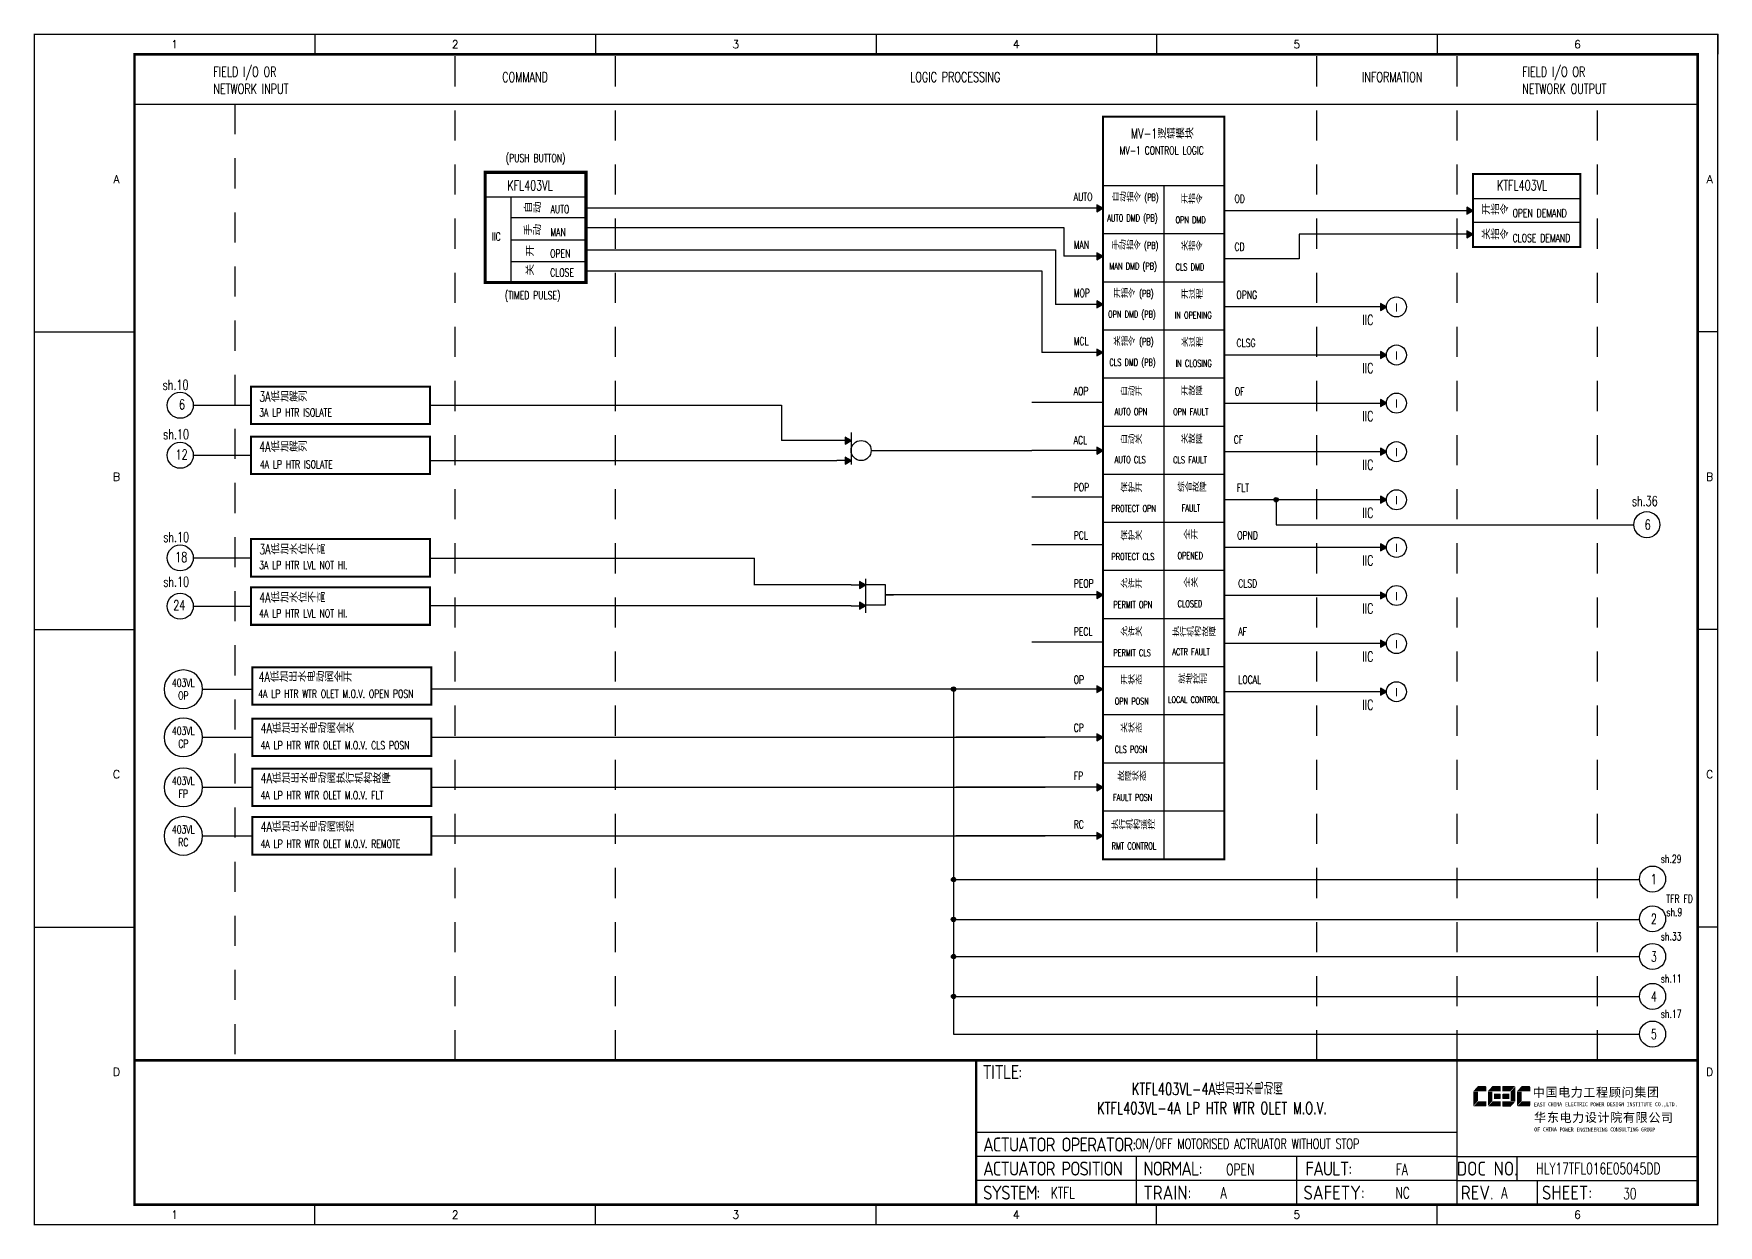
# Model space of a CAD drawing. Header units: millimetres. Extents: x 6586 to 9951, y 1074 to 5865.
# Drawn here: x 7233.6 to 7653.9, y 3551.9 to 3849.2 of the extents above; entities that cross this region are included whole.
import ezdxf
from ezdxf.enums import TextEntityAlignment as Align

# ---------------------------------------------------------------- set-up
doc = ezdxf.new("R2010")
doc.units = ezdxf.units.MM
doc.linetypes.add('DASHED', pattern=[0.75, 0.5, -0.25])
doc.linetypes.add('JIS_02_0.7', pattern=[1.35, 0.75, -0.6])
for name, color, linetype in [('BORDER', 1, 'Continuous'), ('INSTRUMENT', 4, 'Continuous'), ('MLINE', 6, 'Continuous'), ('TITLE', 1, 'Continuous'), ('TK', 7, 'Continuous'), ('图框_外框线', 7, 'Continuous'), ('图框_标题栏文字', 6, 'Continuous')]:
    doc.layers.add(name, color=color, linetype=linetype)
doc.styles.add('ecepdi', font='simhei.ttf', dxfattribs={"width": 0.9})
doc.styles.get("Standard").update_dxf_attribs({"font": 'romans.shx', "width": 0.7, "bigfont": '@0hztxta.shx'})
doc.styles.add('工程字', font='gbenor.shx', dxfattribs={"bigfont": 'gbcbig.shx'})

# ---------------------------------------------------------------- blocks, each defined once
blk = doc.blocks.new('INS00')
at = {"layer": 'INSTRUMENT', "color": 0}
blk.add_lwpolyline([(6, 0, 1), (-6, 0, 1)], format="xyb", close=True, dxfattribs=at)
at = {"layer": 'INSTRUMENT', "flags": 1}
for tag, p in [('INSNAM', (0, 9)), ('INSDGN', (0, -9)), ('INSSUP', (0, -15)), ('INSTYP', (0, -12)), ('INSMAN', (0, -18)), ('INSREM', (0, -21))]:
    blk.add_attdef(tag, text='', height=3, dxfattribs=at).set_placement(p, align=Align.TOP_CENTER)
at = {"layer": 'INSTRUMENT', "width": 0.7}
for tag, p in [('INSHH', (6, 3.5)), ('INSL', (6, -3)), ('INSLL', (6, -6))]:
    blk.add_attdef(tag, p, '', height=2.5, dxfattribs=at)
for tag, p in [('INSIDE', (0, 2)), ('INSSYS', (0, -2))]:
    blk.add_attdef(tag, text='', height=2.5, dxfattribs=at).set_placement(p, align=Align.MIDDLE)
at = {"layer": 'INSTRUMENT', "linetype": 'DASHED', "width": 0.7}
blk.add_attdef('INSH', (6, 0.5), '', height=2.5, dxfattribs=at)
blk = doc.blocks.new('huo')
at = {"layer": 'BORDER'}
for points in [[(-72.15, 909.27), (-73.65, 910.13), (-73.65, 908.4)], [(-72.15, 904.27), (-73.65, 905.13), (-73.65, 903.4)]]:
    blk.add_hatch(color=256, dxfattribs=at).paths.add_polyline_path(points)
for p, q in [((-72.15, 909.27), (-75.75, 909.27)), ((-72.15, 911.28), (-72.15, 903.28)), ((-72.15, 904.27), (-75.75, 904.27)), ((-67.15, 906.77), (-65.15, 906.77))]:
    blk.add_line(p, q, dxfattribs=at)
for points in [[(-72.15, 909.27), (-73.65, 910.13), (-73.65, 908.4)], [(-72.15, 904.27), (-73.65, 905.13), (-73.65, 903.4)]]:
    blk.add_lwpolyline(points, close=True, dxfattribs=at)
blk.add_circle((-69.65, 906.77), 2.5, dxfattribs=at)
blk = doc.blocks.new('A$C1E0003F3')
h = blk.add_hatch(color=152)
edge = h.paths.add_edge_path()
edge.add_ellipse((5.15, 4.41), major_axis=(0, 0.211), ratio=0.769231, start_angle=-90, end_angle=0)
edge.add_line((5.15, 4.62), (3.22, 4.62))
edge.add_line((3.22, 4.62), (2.09, 3.35))
edge.add_line((2.09, 3.35), (5.32, 3.35))
edge.add_line((5.32, 3.35), (5.32, 4.41))
h.paths.add_polyline_path([(3.22, 3.23), (2.09, 3.23), (2.09, -0.36), (3.22, 0.91)])
edge = h.paths.add_edge_path()
edge.add_line((5.32, 0.81), (3.27, 0.81))
edge.add_line((3.27, 0.81), (2.13, -0.46))
edge.add_line((2.13, -0.46), (5.15, -0.46))
edge.add_ellipse((5.15, -0.25), major_axis=(0, 0.211), ratio=0.769231, start_angle=180, end_angle=270)
edge.add_line((5.32, -0.25), (5.32, 0.81))
h = blk.add_hatch(color=152)
edge = h.paths.add_edge_path()
edge.add_ellipse((8.78, 4.41), major_axis=(0, 0.211), ratio=0.769231, start_angle=-90, end_angle=0)
edge.add_line((8.78, 4.62), (6.84, 4.62))
edge.add_line((6.84, 4.62), (5.71, 3.35))
edge.add_line((5.71, 3.35), (8.94, 3.35))
edge.add_line((8.94, 3.35), (8.94, 4.41))
h.paths.add_polyline_path([(6.84, 3.23), (5.71, 3.23), (5.71, -0.36), (6.84, 0.91)])
edge = h.paths.add_edge_path()
edge.add_ellipse((8.78, 2.49), major_axis=(0, 0.211), ratio=0.769231, start_angle=-90, end_angle=0)
edge.add_line((8.78, 2.7), (7.22, 2.7))
edge.add_line((7.22, 2.7), (7.22, 1.44))
edge.add_line((7.22, 1.44), (8.78, 1.44))
edge.add_ellipse((8.78, 1.65), major_axis=(0, 0.211), ratio=0.769231, start_angle=180, end_angle=270)
edge.add_line((8.94, 1.65), (8.94, 2.49))
edge = h.paths.add_edge_path()
edge.add_line((8.94, 0.81), (6.89, 0.81))
edge.add_line((6.89, 0.81), (5.75, -0.46))
edge.add_line((5.75, -0.46), (8.78, -0.46))
edge.add_ellipse((8.78, -0.25), major_axis=(0, 0.211), ratio=0.769231, start_angle=180, end_angle=270)
edge.add_line((8.94, -0.25), (8.94, 0.81))
h = blk.add_hatch(color=1)
edge = h.paths.add_edge_path()
edge.add_line((12.48, 4.62), (9.46, 4.62))
edge.add_ellipse((9.46, 4.41), major_axis=(0, 0.211), ratio=0.769231, start_angle=0, end_angle=90)
edge.add_line((9.3, 4.41), (9.3, 3.35))
edge.add_line((9.3, 3.35), (11.35, 3.35))
edge.add_line((11.35, 3.35), (12.48, 4.62))
h.paths.add_polyline_path([(12.57, 4.56), (11.38, 3.23), (11.38, 0.93), (12.57, 0.93)])
edge = h.paths.add_edge_path()
edge.add_line((11.03, 2.7), (9.46, 2.7))
edge.add_ellipse((9.46, 2.49), major_axis=(0, 0.211), ratio=0.769231, start_angle=0, end_angle=90)
edge.add_line((9.3, 2.49), (9.3, 1.65))
edge.add_ellipse((9.46, 1.65), major_axis=(0, 0.211), ratio=0.769231, start_angle=90, end_angle=180)
edge.add_line((9.46, 1.44), (11.03, 1.44))
edge.add_line((11.03, 1.44), (11.03, 2.7))
h = blk.add_hatch(color=152)
edge = h.paths.add_edge_path()
edge.add_ellipse((16.11, 4.41), major_axis=(0, 0.211), ratio=0.769231, start_angle=-90, end_angle=0)
edge.add_line((16.11, 4.62), (14.14, 4.62))
edge.add_line((14.14, 4.62), (13, 3.35))
edge.add_line((13, 3.35), (16.27, 3.35))
edge.add_line((16.27, 3.35), (16.27, 4.41))
h.paths.add_polyline_path([(14.14, 3.23), (13, 3.23), (13, -0.36), (14.14, 0.91)])
edge = h.paths.add_edge_path()
edge.add_line((16.27, 0.81), (14.18, 0.81))
edge.add_line((14.18, 0.81), (13.04, -0.46))
edge.add_line((13.04, -0.46), (16.03, -0.46))
edge.add_ellipse((16.03, -0.15), major_axis=(0, 0.316), ratio=0.769231, start_angle=180, end_angle=270)
edge.add_line((16.27, -0.15), (16.27, 0.81))
h = blk.add_hatch(color=1)
edge = h.paths.add_edge_path()
edge.add_line((12.58, 0.79), (9.3, 0.79))
edge.add_line((9.3, 0.79), (9.3, -0.27))
edge.add_ellipse((9.46, -0.27), major_axis=(0, 0.211), ratio=0.769231, start_angle=90, end_angle=180)
edge.add_line((9.46, -0.48), (11.43, -0.48))
edge.add_line((11.43, -0.48), (12.58, 0.79))
at = {"layer": 'TITLE', "color": 7, "style": 'ecepdi'}
for s, p in [('中', (16.92, 1.94)), ('国', (20.09, 2)), ('电', (23.25, 1.99)), ('力', (26.39, 1.96)), ('程', (32.71, 1.98)), ('顾', (35.9, 1.98)), ('问', (39.09, 1.94)), ('集', (42.26, 1.98)), ('团', (45.42, 2.01)), ('工', (29.53, 1.95)), ('华', (17.24, -4.31)), ('东', (20.45, -4.29)), ('电', (23.62, -4.35)), ('力', (26.75, -4.32)), ('设', (29.92, -4.3)), ('计', (33.05, -4.31)), ('院', (36.26, -4.29)), ('有', (39.41, -4.29)), ('限', (42.57, -4.32)), ('公', (45.78, -4.38)), ('司', (48.91, -4.35))]:
    blk.add_text(s, height=2.2, dxfattribs=at).set_placement(p)
at = {"layer": 'TITLE', "color": 7, "style": 'ecepdi', "width": 0.975}
for s, p in [('E', (17.58, 0.02)), ('A', (18.29, 0.03)), ('S', (19, 0.03)), ('T', (19.7, 0.03)), ('C', (21.1, 0.09)), ('H', (21.77, 0.09)), ('I', (22.46, 0.09)), ('N', (23.17, 0.1)), ('A', (23.86, 0.1)), ('E', (25.35, 0.09)), ('L', (26.05, 0.11)), ('E', (26.76, 0.1)), ('C', (27.46, 0.12)), ('T', (28.18, 0.11)), ('R', (28.87, 0.1)), ('I', (29.57, 0.11)), ('C', (30.28, 0.1)), ('P', (31.64, 0.09)), ('O', (32.32, 0.08)), ('W', (33.03, 0.08)), ('E', (33.72, 0.08)), ('R', (34.42, 0.09)), ('D', (35.81, 0.1)), ('E', (36.52, 0.1)), ('S', (37.2, 0.1)), ('I', (37.91, 0.09)), ('G', (38.68, 0.11)), ('N', (39.38, 0.09)), ('I', (40.72, 0.07)), ('N', (41.43, 0.08)), ('S', (42.14, 0.08)), ('T', (42.83, 0.08)), ('I', (43.52, 0.09)), ('T', (44.22, 0.07)), ('U', (44.93, 0.07)), ('T', (45.63, 0.08)), ('E', (46.34, 0.09)), ('C', (47.76, 0.11)), ('O', (48.48, 0.1)), ('L', (50.56, 0.1)), ('T', (51.27, 0.1)), ('D', (51.96, 0.1)), ('.', (49.23, 0.1)), (',', (49.87, 0.1)), ('.', (52.72, 0.11)), ('O', (17.67, -6.18)), ('OF', (18.01, -6.2)), ('F', (18.37, -6.2)), ('C', (19.8, -6.19)), ('H', (20.47, -6.19)), ('I', (21.15, -6.19)), ('N', (21.87, -6.18)), ('A', (22.56, -6.18)), ('P', (23.98, -6.2)), ('O', (24.66, -6.21)), ('W', (25.36, -6.21)), ('E', (26.06, -6.21)), ('R', (26.75, -6.2)), ('E', (28.19, -6.24)), ('N', (28.91, -6.27)), ('G', (29.62, -6.26)), ('I', (30.32, -6.27)), ('N', (31.02, -6.27)), ('E', (31.7, -6.28)), ('E', (32.41, -6.27)), ('R', (33.1, -6.24)), ('I', (33.81, -6.24)), ('N', (34.51, -6.26)), ('G', (35.2, -6.24)), ('C', (36.61, -6.19)), ('O', (37.3, -6.21)), ('N', (38, -6.2)), ('S', (38.71, -6.21)), ('U', (39.41, -6.18)), ('L', (40.11, -6.18)), ('T', (40.81, -6.19)), ('I', (41.51, -6.21)), ('N', (42.2, -6.21)), ('G', (42.91, -6.17)), ('G', (44.29, -6.2)), ('R', (45, -6.21)), ('O', (45.69, -6.22)), ('U', (46.39, -6.2)), ('P', (47.1, -6.23))]:
    blk.add_text(s, height=1, dxfattribs=at).set_placement(p, align=Align.MIDDLE_CENTER)
blk = doc.blocks.new('A$C57484896')
for p, q in [((70, 297), (70, 292)), ((140, 297), (140, 292)), ((210, 297), (210, 292)), ((280, 297), (280, 292)), ((350, 297), (350, 292)), ((420, 297), (420, 292)), ((0, 222.75), (25, 222.75)), ((420, 222.75), (415, 222.75)), ((0, 148.5), (25, 148.5)), ((420, 148.5), (415, 148.5)), ((0, 74.25), (25, 74.25)), ((420, 74.25), (415, 74.25)), ((70, 0), (70, 5)), ((140, 0), (140, 5)), ((210, 0), (210, 5)), ((280, 0), (280, 5)), ((350, 0), (350, 5))]:
    blk.add_line(p, q)
at = {"layer": 'MLINE', "linetype": 'JIS_02_0.7', "ltscale": 10}
for p, q in [((105, 41), (105, 292)), ((145, 41), (145, 292)), ((320, 41), (320, 292)), ((355, 41), (355, 292)), ((50, 279.56), (50, 41)), ((390, 41), (390, 279.56))]:
    blk.add_line(p, q, dxfattribs=at)
at = {"layer": 'MLINE'}
blk.add_line((25, 279.56), (415, 279.56), dxfattribs=at)
at = {"layer": '图框_外框线'}
for p, q in [((355, 5), (355, 41)), ((355, 23), (235, 23)), ((355, 17), (235, 17)), ((275, 11), (275, 17)), ((315, 11), (315, 17)), ((355, 17), (415, 17)), ((370, 11), (370, 17)), ((355, 11), (235, 11)), ((355, 11), (235, 11)), ((275, 5), (275, 11)), ((315, 5), (315, 11)), ((355, 11), (415, 11)), ((375, 5), (375, 11))]:
    blk.add_line(p, q, dxfattribs=at)
for points, const_width in [([(0, 0), (420, 0), (420, 297), (0, 297)], 0.3), ([(25, 5), (415, 5), (415, 292), (25, 292)], 0.6)]:
    blk.add_lwpolyline(points, close=True, dxfattribs=dict(at, const_width=const_width))
at = {"layer": '图框_外框线', "const_width": 0.6}
blk.add_lwpolyline([(235, 41), (25, 41)], dxfattribs=at)
at = {"layer": '图框_外框线'}
blk.add_lwpolyline([(415, 41, 0.6, 0.6, 0), (235, 41, 0.6, 0.6, 0), (235, 5, 0, 0, 0)], format="xyseb", dxfattribs=at)
blk.add_blockref('A$C1E0003F3', (356.94, 29.95))
at = {"layer": 'MLINE', "char_height": 2.5, "width": 31.8959, "attachment_point": 1}
for s, insert in [('FIELD I/O OR', (44.67, 288.89)), ('COMMAND', (116.74, 287.58)), ('LOGIC PROCESSING', (218.52, 287.58)), ('INFORMATION', (331.25, 287.58)), ('FIELD I/O OR', (371.22, 288.89)), ('NETWORK INPUT', (44.67, 284.64)), ('NETWORK OUTPUT', (371.22, 284.64))]:
    blk.add_mtext(s, dxfattribs=dict(at, insert=insert))
at = {"layer": 'TK', "color": 3}
for s, p in [('1', (35, 294.5)), ('2', (105, 294.5)), ('3', (175, 294.5)), ('4', (245, 294.5)), ('5', (315, 294.5)), ('6', (385, 294.5)), ('1', (35, 2.5)), ('2', (105, 2.5)), ('3', (175, 2.5)), ('4', (245, 2.5)), ('5', (315, 2.5)), ('6', (385, 2.5))]:
    blk.add_text(s, height=2, dxfattribs=at).set_placement(p, align=Align.MIDDLE)
for s, p in [('A', (20.5, 259.88)), ('A', (418, 259.88)), ('B', (20.5, 185.62)), ('B', (418, 185.62)), ('C', (20.5, 111.38)), ('C', (418, 111.38)), ('D', (20.5, 37.12)), ('D', (418, 37.12))]:
    blk.add_text(s, height=2, dxfattribs=at).set_placement(p, align=Align.CENTER)
at = {"layer": '图框_标题栏文字', "char_height": 3.5, "style": '工程字'}
for s, insert, width, attachment_point in [('{\\T0.9; TITLE:}', (234.86, 38.09), 14.2249, 4), ('{\\T0.9; ACTUATOR OPERATOR:}', (235, 20), 40, 4), ('{\\T0.9; ACTUATOR POSITION}', (235, 14), 45, 4), ('{\\T0.9; NORMAL:}', (275, 14), 18.2557, 4), ('{\\T0.9; FAULT:}', (315.44, 14), 15, 4), ('DOC NO.', (362.5, 14), 15, 5), ('{\\T0.9; SYSTEM:}', (235, 8), 17.9526, 4), ('{\\T0.9; }TRAIN: ', (275, 8), 17.6638, 4), ('SAFETY:', (324.3, 8), 22.3993, 5), ('REV.', (360, 8), 10, 5), ('SHEET:', (382.42, 8), 20, 5)]:
    blk.add_mtext(s, dxfattribs=dict(at, insert=insert, width=width, attachment_point=attachment_point))

msp = doc.modelspace()

# ---------------------------------------------------------------- hatches: boundary and pattern name
for points in [[(7500.34, 3805.7), (7498.84, 3806.57), (7498.84, 3804.84)], [(7592.63, 3805.08), (7591.13, 3805.94), (7591.13, 3804.21)], [(7592.63, 3799.21), (7591.13, 3800.07), (7591.13, 3798.34)], [(7500.34, 3793.7), (7498.84, 3794.57), (7498.84, 3792.84)], [(7500.34, 3781.7), (7498.84, 3782.57), (7498.84, 3780.84)], [(7571.05, 3781.08), (7569.55, 3781.94), (7569.55, 3780.21)], [(7500.34, 3769.7), (7498.84, 3770.57), (7498.84, 3768.84)], [(7571.05, 3769.08), (7569.55, 3769.94), (7569.55, 3768.21)], [(7571.05, 3757.08), (7569.55, 3757.94), (7569.55, 3756.21)], [(7500.34, 3745.23), (7498.84, 3746.1), (7498.84, 3744.37)], [(7571.05, 3744.96), (7569.55, 3745.83), (7569.55, 3744.09)], [(7571.05, 3732.96), (7569.55, 3733.83), (7569.55, 3732.09)], [(7571.05, 3721.08), (7569.55, 3721.94), (7569.55, 3720.21)], [(7500.34, 3709.23), (7498.84, 3710.1), (7498.84, 3708.37)], [(7571.05, 3709.08), (7569.55, 3709.94), (7569.55, 3708.21)], [(7571.05, 3697.08), (7569.55, 3697.94), (7569.55, 3696.21)], [(7500.34, 3685.7), (7498.84, 3686.57), (7498.84, 3684.84)], [(7571.05, 3685.08), (7569.55, 3685.94), (7569.55, 3684.21)], [(7500.34, 3673.7), (7498.84, 3674.57), (7498.84, 3672.84)], [(7500.34, 3661.23), (7498.84, 3662.1), (7498.84, 3660.37)], [(7500.34, 3649.11), (7498.84, 3649.98), (7498.84, 3648.25)]]:
    msp.add_hatch(color=256).paths.add_polyline_path(points)
h = msp.add_hatch(color=256)
edge = h.paths.add_edge_path()
edge.add_arc((7543.54, 3732.97), 0.55, 0, 360)
h = msp.add_hatch(color=256)
edge = h.paths.add_edge_path()
edge.add_arc((7543.54, 3732.97), 0.393, 0, 360)
h = msp.add_hatch(color=256)
edge = h.paths.add_edge_path()
edge.add_arc((7543.54, 3732.97), 0.393, 0, 360)
h = msp.add_hatch(color=256)
edge = h.paths.add_edge_path()
edge.add_arc((7463.06, 3685.7), 0.55, 0, 360)
h = msp.add_hatch(color=256)
edge = h.paths.add_edge_path()
edge.add_arc((7463.06, 3685.7), 0.393, 0, 360)
h = msp.add_hatch(color=256)
edge = h.paths.add_edge_path()
edge.add_arc((7463.06, 3685.7), 0.393, 0, 360)
h = msp.add_hatch(color=256)
edge = h.paths.add_edge_path()
edge.add_arc((7463.06, 3638.19), 0.55, 0, 360)
h = msp.add_hatch(color=256)
edge = h.paths.add_edge_path()
edge.add_arc((7463.06, 3638.19), 0.393, 0, 360)
h = msp.add_hatch(color=256)
edge = h.paths.add_edge_path()
edge.add_arc((7463.06, 3638.19), 0.393, 0, 360)
h = msp.add_hatch(color=256)
edge = h.paths.add_edge_path()
edge.add_arc((7463.05, 3628.26), 0.55, 0, 360)
h = msp.add_hatch(color=256)
edge = h.paths.add_edge_path()
edge.add_arc((7463.05, 3628.26), 0.393, 0, 360)
h = msp.add_hatch(color=256)
edge = h.paths.add_edge_path()
edge.add_arc((7463.05, 3628.26), 0.393, 0, 360)
h = msp.add_hatch(color=256)
edge = h.paths.add_edge_path()
edge.add_arc((7463.07, 3618.99), 0.55, 0, 360)
h = msp.add_hatch(color=256)
edge = h.paths.add_edge_path()
edge.add_arc((7463.07, 3618.99), 0.393, 0, 360)
h = msp.add_hatch(color=256)
edge = h.paths.add_edge_path()
edge.add_arc((7463.07, 3618.99), 0.393, 0, 360)
h = msp.add_hatch(color=256)
edge = h.paths.add_edge_path()
edge.add_arc((7463.06, 3609.06), 0.55, 0, 360)
h = msp.add_hatch(color=256)
edge = h.paths.add_edge_path()
edge.add_arc((7463.06, 3609.06), 0.393, 0, 360)
h = msp.add_hatch(color=256)
edge = h.paths.add_edge_path()
edge.add_arc((7463.06, 3609.06), 0.393, 0, 360)
at = {"layer": 'BORDER'}
for points in [[(7441.11, 3711.71), (7439.61, 3712.57), (7439.61, 3710.84)], [(7441.11, 3706.52), (7439.61, 3707.39), (7439.61, 3705.66)]]:
    msp.add_hatch(color=256, dxfattribs=at).paths.add_polyline_path(points)

# ---------------------------------------------------------------- linework, layer by layer
for p, q in [((7500.34, 3811.36), (7500.34, 3828.54)), ((7500.34, 3828.54), (7530.62, 3828.54)), ((7530.62, 3811.36), (7530.62, 3828.54)), ((7346.2, 3814.66), (7371.37, 3814.66)), ((7371.37, 3814.66), (7371.37, 3787.16)), ((7346.2, 3808.54), (7371.37, 3808.54)), ((7352.62, 3808.54), (7352.59, 3787.16)), ((7500.34, 3811.36), (7530.62, 3811.36)), ((7515.48, 3811.36), (7515.48, 3643.24)), ((7592.63, 3808.12), (7619.42, 3808.12)), ((7592.63, 3808.12), (7619.42, 3808.12)), ((7500.34, 3805.7), (7371.37, 3805.7)), ((7500.34, 3805.7), (7483.89, 3805.7)), ((7592.63, 3805.08), (7530.62, 3805.08)), ((7352.59, 3803.39), (7371.34, 3803.39)), ((7371.37, 3800.91), (7490.55, 3800.91)), ((7490.55, 3800.91), (7490.55, 3793.7)), ((7592.63, 3802.19), (7619.42, 3802.19)), ((7352.59, 3797.81), (7371.34, 3797.81)), ((7371.37, 3795.32), (7488.49, 3795.32)), ((7488.49, 3795.32), (7488.49, 3781.7)), ((7500.34, 3799.36), (7530.62, 3799.36)), ((7592.63, 3799.21), (7549.28, 3799.21)), ((7549.28, 3799.21), (7549.28, 3793.08)), ((7592.63, 3795.99), (7619.42, 3795.99)), ((7592.63, 3795.99), (7619.42, 3795.99)), ((7352.59, 3792.44), (7371.34, 3792.44)), ((7500.34, 3793.7), (7490.55, 3793.7)), ((7549.28, 3793.08), (7530.62, 3793.08)), ((7371.37, 3787.16), (7346.2, 3787.16)), ((7352.59, 3787.16), (7371.37, 3787.16)), ((7371.37, 3790.08), (7485.06, 3790.08)), ((7485.06, 3790.08), (7485.06, 3769.7)), ((7500.34, 3787.36), (7530.62, 3787.36)), ((7500.34, 3781.7), (7488.49, 3781.7)), ((7545.23, 3781.08), (7530.62, 3781.08)), ((7569.55, 3781.08), (7530.62, 3781.08)), ((7500.34, 3775.36), (7530.62, 3775.36)), ((7500.34, 3769.7), (7485.06, 3769.7)), ((7545.23, 3769.08), (7530.62, 3769.08)), ((7569.55, 3769.08), (7530.62, 3769.08)), ((7500.34, 3763.36), (7530.62, 3763.36)), ((7273.38, 3756.55), (7287.75, 3756.55)), ((7332.43, 3756.55), (7420.17, 3756.55)), ((7420.17, 3756.55), (7420.17, 3747.73)), ((7500.34, 3757.23), (7482.56, 3757.23)), ((7569.55, 3756.96), (7530.62, 3756.96)), ((7332.43, 3751.88), (7287.75, 3751.88)), ((7500.34, 3751.36), (7530.62, 3751.36)), ((7433.91, 3747.73), (7420.17, 3747.73)), ((7444.5, 3745.23), (7458.84, 3745.23)), ((7458.84, 3745.23), (7482.56, 3745.23)), ((7500.34, 3745.23), (7482.56, 3745.23)), ((7569.55, 3744.96), (7530.62, 3744.96)), ((7273.38, 3744.07), (7287.75, 3744.07)), ((7332.43, 3742.73), (7433.91, 3742.73)), ((7332.43, 3739.4), (7287.75, 3739.4)), ((7500.34, 3739.36), (7530.62, 3739.36)), ((7500.34, 3733.61), (7482.56, 3733.61)), ((7545.23, 3732.96), (7530.62, 3732.96)), ((7569.55, 3732.96), (7530.62, 3732.96)), ((7543.54, 3732.97), (7543.54, 3726.75)), ((7500.34, 3727.36), (7530.62, 3727.36)), ((7543.54, 3726.75), (7632.78, 3726.75)), ((7500.34, 3721.73), (7482.56, 3721.73)), ((7545.23, 3721.08), (7530.62, 3721.08)), ((7569.55, 3721.08), (7530.62, 3721.08)), ((7273.38, 3718.47), (7287.75, 3718.47)), ((7332.43, 3718.39), (7413.37, 3718.39)), ((7413.37, 3711.66), (7413.37, 3718.39)), ((7437.51, 3711.71), (7413.37, 3711.71)), ((7500.34, 3715.36), (7530.62, 3715.36)), ((7482.56, 3709.23), (7446.11, 3709.23)), ((7500.34, 3709.23), (7482.56, 3709.23)), ((7545.23, 3709.08), (7530.62, 3709.08)), ((7569.55, 3709.08), (7530.62, 3709.08)), ((7273.38, 3706.43), (7287.75, 3706.43)), ((7437.51, 3706.52), (7332.43, 3706.52)), ((7500.34, 3703.36), (7530.62, 3703.36)), ((7332.43, 3701.76), (7287.75, 3701.76)), ((7500.34, 3697.41), (7482.56, 3697.41)), ((7545.23, 3697.08), (7530.62, 3697.08)), ((7569.55, 3697.08), (7530.62, 3697.08)), ((7500.34, 3691.36), (7530.62, 3691.36)), ((7275.7, 3685.7), (7288.1, 3685.7)), ((7500.34, 3685.7), (7332.78, 3685.7)), ((7463.06, 3685.7), (7463.06, 3599.66)), ((7545.23, 3685.08), (7530.62, 3685.08)), ((7569.55, 3685.08), (7530.62, 3685.08)), ((7332.78, 3681.81), (7288.1, 3681.81)), ((7500.34, 3679.36), (7530.62, 3679.36)), ((7275.7, 3673.7), (7288.1, 3673.7)), ((7332.78, 3673.7), (7485.92, 3673.7)), ((7500.34, 3673.7), (7463.61, 3673.7)), ((7332.78, 3669.03), (7288.1, 3669.03)), ((7500.34, 3667.36), (7530.62, 3667.36)), ((7275.7, 3661.23), (7288.1, 3661.23)), ((7332.78, 3661.23), (7485.92, 3661.23)), ((7500.34, 3661.23), (7463.61, 3661.23)), ((7332.78, 3656.56), (7288.1, 3656.56)), ((7500.34, 3655.36), (7530.62, 3655.36)), ((7275.7, 3649.11), (7288.1, 3649.11)), ((7332.78, 3649.11), (7485.92, 3649.11)), ((7500.34, 3649.11), (7463.61, 3649.11)), ((7332.78, 3644.44), (7288.1, 3644.44)), ((7463.06, 3638.19), (7634.21, 3638.19)), ((7463.05, 3628.26), (7634.21, 3628.26)), ((7463.06, 3618.99), (7634.21, 3618.99)), ((7463.06, 3609.06), (7634.21, 3609.06)), ((7463.06, 3599.66), (7634.21, 3599.66))]:
    msp.add_line(p, q)
for points, const_width in [([(7500.34, 3828.54), (7530.62, 3828.54), (7530.62, 3643.24), (7500.34, 3643.24), (7500.34, 3828.54)], 0.5), ([(7500.34, 3828.54), (7530.62, 3828.54), (7530.62, 3643.24), (7500.34, 3643.24), (7500.34, 3828.54)], 0.2), ([(7346.2, 3814.66), (7371.37, 3814.66), (7371.37, 3787.16), (7346.2, 3787.16), (7346.2, 3814.66)], 0.8), ([(7592.63, 3814.25), (7619.42, 3814.25), (7619.42, 3795.99), (7592.63, 3795.99), (7592.63, 3814.25)], 0.5), ([(7287.75, 3761.22), (7332.43, 3761.22), (7332.43, 3751.88), (7287.75, 3751.88), (7287.75, 3761.22)], 0.5), ([(7287.75, 3748.74), (7332.43, 3748.74), (7332.43, 3739.4), (7287.75, 3739.4), (7287.75, 3748.74)], 0.5), ([(7287.75, 3723.14), (7332.43, 3723.14), (7332.43, 3713.8), (7287.75, 3713.8), (7287.75, 3723.14)], 0.5), ([(7287.75, 3711.1), (7332.43, 3711.1), (7332.43, 3701.76), (7287.75, 3701.76), (7287.75, 3711.1)], 0.5), ([(7288.1, 3691.15), (7332.78, 3691.15), (7332.78, 3681.81), (7288.1, 3681.81), (7288.1, 3691.15)], 0.5), ([(7288.1, 3678.37), (7332.78, 3678.37), (7332.78, 3669.03), (7288.1, 3669.03), (7288.1, 3678.37)], 0.5), ([(7288.1, 3665.9), (7332.78, 3665.9), (7332.78, 3656.56), (7288.1, 3656.56), (7288.1, 3665.9)], 0.5), ([(7288.1, 3653.78), (7332.78, 3653.78), (7332.78, 3644.44), (7288.1, 3644.44), (7288.1, 3653.78)], 0.5)]:
    msp.add_lwpolyline(points, dxfattribs=dict(const_width=const_width))
msp.add_lwpolyline([(7592.63, 3795.99), (7592.63, 3814.25), (7619.42, 3814.25), (7619.42, 3795.99)])
msp.add_lwpolyline([(7592.63, 3795.99), (7592.63, 3814.25), (7619.42, 3814.25), (7619.42, 3795.99)])
for points in [[(7500.34, 3811.36), (7530.62, 3811.36), (7530.62, 3643.24), (7500.34, 3643.24)], [(7500.34, 3805.7), (7498.84, 3806.57), (7498.84, 3804.84)], [(7592.63, 3805.08), (7591.13, 3805.94), (7591.13, 3804.21)], [(7592.63, 3799.21), (7591.13, 3800.07), (7591.13, 3798.34)], [(7500.34, 3793.7), (7498.84, 3794.57), (7498.84, 3792.84)], [(7500.34, 3781.7), (7498.84, 3782.57), (7498.84, 3780.84)], [(7571.05, 3781.08), (7569.55, 3781.94), (7569.55, 3780.21)], [(7500.34, 3769.7), (7498.84, 3770.57), (7498.84, 3768.84)], [(7571.05, 3769.08), (7569.55, 3769.94), (7569.55, 3768.21)], [(7571.05, 3757.08), (7569.55, 3757.94), (7569.55, 3756.21)], [(7500.34, 3745.23), (7498.84, 3746.1), (7498.84, 3744.37)], [(7571.05, 3744.96), (7569.55, 3745.83), (7569.55, 3744.09)], [(7571.05, 3732.96), (7569.55, 3733.83), (7569.55, 3732.09)], [(7571.05, 3721.08), (7569.55, 3721.94), (7569.55, 3720.21)], [(7500.34, 3709.23), (7498.84, 3710.1), (7498.84, 3708.37)], [(7571.05, 3709.08), (7569.55, 3709.94), (7569.55, 3708.21)], [(7571.05, 3697.08), (7569.55, 3697.94), (7569.55, 3696.21)], [(7500.34, 3685.7), (7498.84, 3686.57), (7498.84, 3684.84)], [(7571.05, 3685.08), (7569.55, 3685.94), (7569.55, 3684.21)], [(7500.34, 3673.7), (7498.84, 3674.57), (7498.84, 3672.84)], [(7500.34, 3661.23), (7498.84, 3662.1), (7498.84, 3660.37)], [(7500.34, 3649.11), (7498.84, 3649.98), (7498.84, 3648.25)]]:
    msp.add_lwpolyline(points, close=True)
for centre, radius in [((7573.55, 3781.08), 2.5), ((7573.55, 3769.08), 2.5), ((7573.55, 3757.08), 2.5), ((7573.55, 3744.96), 2.5), ((7543.54, 3732.97), 0.55), ((7543.54, 3732.97), 0.393), ((7543.54, 3732.97), 0.393), ((7573.55, 3732.96), 2.5), ((7573.55, 3721.08), 2.5), ((7573.55, 3709.08), 2.5), ((7573.55, 3697.08), 2.5), ((7463.06, 3685.7), 0.55), ((7463.06, 3685.7), 0.393), ((7463.06, 3685.7), 0.393), ((7573.55, 3685.08), 2.5), ((7463.06, 3638.19), 0.55), ((7463.06, 3638.19), 0.393), ((7463.06, 3638.19), 0.393), ((7463.05, 3628.26), 0.55), ((7463.05, 3628.26), 0.393), ((7463.05, 3628.26), 0.393), ((7463.07, 3618.99), 0.55), ((7463.07, 3618.99), 0.393), ((7463.07, 3618.99), 0.393), ((7463.06, 3609.06), 0.55), ((7463.06, 3609.06), 0.393), ((7463.06, 3609.06), 0.393)]:
    msp.add_circle(centre, radius)
at = {"color": 1}
for centre in [(7270.13, 3756.54), (7270.13, 3744.06), (7636.03, 3726.75), (7270.13, 3718.46), (7270.13, 3706.42), (7637.47, 3638.34), (7637.47, 3628.41), (7637.47, 3619.02), (7637.47, 3609.06), (7637.47, 3599.66)]:
    msp.add_circle(centre, 3.25, dxfattribs=at)
at = {"layer": 'BORDER'}
for p, q in [((7437.51, 3711.71), (7441.11, 3711.71)), ((7441.11, 3713.21), (7441.11, 3704.73)), ((7446.11, 3709.23), (7448.11, 3709.23)), ((7437.51, 3706.52), (7441.11, 3706.52))]:
    msp.add_line(p, q, dxfattribs=at)
for points in [[(7441.11, 3711.71), (7439.61, 3712.57), (7439.61, 3710.84)], [(7446.11, 3711.73), (7441.11, 3711.73), (7441.11, 3706.73), (7446.11, 3706.73)], [(7441.11, 3706.52), (7439.61, 3707.39), (7439.61, 3705.66)]]:
    msp.add_lwpolyline(points, close=True, dxfattribs=at)

# ---------------------------------------------------------------- block references
for name, p in [('A$C57484896', (7233.71, 3552.1)), ('huo', (7509.65, 2838.47))]:
    msp.add_blockref(name, p)
at = {"layer": 'MLINE', "xscale": 0.7999999999992724, "yscale": 0.7999999999992724, "zscale": 0.7999999999992724}
for p, values in [((7270.9, 3685.7), {'INSIDE': '403VL', 'INSSYS': 'OP'}), ((7270.9, 3673.7), {'INSIDE': '403VL', 'INSSYS': 'CP'}), ((7270.9, 3661.23), {'INSIDE': '403VL', 'INSSYS': 'FP'}), ((7270.9, 3649.11), {'INSIDE': '403VL', 'INSSYS': 'RC'})]:
    msp.add_blockref('INS00', p, dxfattribs=at).add_auto_attribs(values)

# ---------------------------------------------------------------- texts
at = {"width": 0.7}
for p in [(7573.59, 3779.95), (7573.59, 3767.95), (7573.59, 3755.95), (7573.59, 3743.83), (7573.59, 3731.83), (7573.59, 3719.95), (7573.59, 3707.95), (7573.59, 3695.95), (7573.59, 3683.95)]:
    msp.add_text('I', height=2, dxfattribs=at).set_placement(p, align=Align.CENTER)
for s, p in [('KTFL403VL-4A低加出水电动阀', (7507.52, 3584.48)), ('KTFL403VL-4A LP HTR WTR OLET M.O.V.  ', (7498.86, 3579.7))]:
    msp.add_text(s, height=3, dxfattribs=at).set_placement(p)
at = {"attachment_point": 1}
for s, insert, char_height, width in [('MV-1逻辑模块', (7507.29, 3825.58), 2.5, 73.0067), ('MV-1 CONTROL LOGIC', (7504.5, 3821.12), 2, 48.5204), ('(PUSH BUTTON)', (7351.34, 3819.22), 2, 72.978), ('KFL403VL', (7351.72, 3812.63), 2.5, 73.0067), ('KTFL403VL', (7598.64, 3812.66), 2.5, 73.0067), ('AUTO', (7493.04, 3809.55), 2, 73.0067), ('AUTO', (7493.04, 3809.55), 2, 73.0067), ('自动指令', (7502.51, 3809.36), 2, 73.0067), ('(PB)', (7510.66, 3809.27), 1.7, 73.0067), ('开指令', (7519.74, 3808.89), 2, 73.0067), ('OD', (7533.15, 3809.08), 2, 73.0067), ('自动', (7355.73, 3807.07), 2.5, 73.0067), ('AUTO', (7362.5, 3806.45), 2, 73.0067), ('AUTO DMD (PB)', (7501.41, 3804.11), 1.7, 73.0067), ('开指令', (7594.71, 3806.62), 2.5, 73.0067), ('OPEN DEMAND', (7602.54, 3805.49), 2, 73.0067), ('IIC', (7347.85, 3799.62), 2, 73.0067), ('手动', (7355.7, 3801.45), 2.5, 73.0067), ('MAN', (7362.47, 3800.75), 2, 73.0067), ('OPN DMD', (7518.45, 3803.64), 1.7, 73.0067), ('关指令', (7594.71, 3800.4), 2.5, 73.0067), ('开', (7356.16, 3796.21), 2.5, 73.0067), ('OPEN', (7362.41, 3795.41), 2, 73.0067), ('MAN', (7493.04, 3797.55), 2, 73.0067), ('MAN', (7493.04, 3797.55), 2, 73.0067), ('手动指令', (7502.49, 3797.36), 2, 73.0067), ('(PB)', (7510.59, 3797.27), 1.7, 73.0067), ('关指令', (7519.74, 3797.13), 2, 73.0067), ('CD', (7533.15, 3797.08), 2, 73.0067), ('CLOSE DEMAND', (7602.54, 3799.27), 2, 73.0067), ('关', (7356.16, 3791.44), 2.5, 73.0067), ('MAN DMD (PB)', (7501.95, 3792.11), 1.7, 73.0067), ('CLS DMD', (7518.45, 3791.87), 1.7, 73.0067), ('CLOSE', (7362.41, 3790.65), 2, 73.0067), ('(TIMED PULSE)', (7351.1, 3785), 2, 73.0067), ('MOP', (7493.04, 3785.55), 2, 73.0067), ('MOP', (7493.04, 3785.55), 2, 73.0067), ('开指令', (7502.91, 3785.36), 2, 73.0067), ('(PB)', (7509.38, 3785.27), 1.7, 73.0067), ('开过程', (7519.82, 3785.13), 2, 73.0067), ('OPNG', (7533.63, 3785.08), 2, 73.0067), ('OPN DMD (PB)', (7501.62, 3780.11), 1.7, 73.0067), ('IN OPENING', (7518.22, 3779.87), 1.7, 73.0067), ('IIC', (7565.05, 3779.08), 2.5, 4.5039), ('MCL', (7493.04, 3773.55), 2, 73.0067), ('MCL', (7493.04, 3773.55), 2, 73.0067), ('关指令', (7502.91, 3773.36), 2, 73.0067), ('(PB)', (7509.38, 3773.27), 1.7, 73.0067), ('关过程', (7519.82, 3773.13), 2, 73.0067), ('CLSG', (7533.66, 3773.08), 2, 73.0067), ('CLS DMD (PB)', (7501.96, 3768.11), 1.7, 73.0067), ('IN CLOSING', (7518.44, 3767.87), 1.7, 73.0067), ('IIC', (7565.05, 3767.08), 2.5, 4.5039), (' \\Psh.10', (7265.74, 3767.06), 2.5, 73.0067), ('6', (7269.79, 3758), 2.5, 73.0067), ('3A低加解列', (7289.82, 3759.94), 2.5, 73.0067), ('AOP', (7493.04, 3761.08), 2, 73.0067), ('自动开', (7504.67, 3760.89), 2, 73.0067), ('开故障', (7519.74, 3761.01), 2, 73.0067), ('OF', (7533.22, 3760.96), 2, 73.0067), ('3A LP HTR ISOLATE', (7289.82, 3755.73), 2, 73.0067), ('AUTO OPN', (7503.27, 3755.8), 1.7, 73.0067), ('OPN FAULT', (7517.85, 3755.76), 1.7, 73.0067), ('IIC', (7565.05, 3755.08), 2.5, 4.5039), ('\\Psh.10', (7265.85, 3754.74), 2.5, 73.0067), ('自动关', (7504.67, 3748.89), 2, 73.0067), ('关故障', (7519.74, 3749.01), 2, 73.0067), ('12', (7268.98, 3745.52), 2.5, 73.0067), ('4A低加解列', (7289.82, 3747.46), 2.5, 73.0067), ('ACL', (7493.04, 3748.85), 2, 73.0067), ('CF', (7532.96, 3748.96), 2, 73.0067), ('4A LP HTR ISOLATE', (7290, 3742.8), 2, 73.0067), ('AUTO CLS', (7503.27, 3743.8), 1.7, 73.0067), ('CLS FAULT', (7517.85, 3743.76), 1.7, 73.0067), ('IIC', (7565.05, 3742.96), 2.5, 4.5039), ('POP', (7493.04, 3737.08), 2, 73.0067), ('保护开', (7504.67, 3736.89), 2, 73.0067), ('综合故障', (7518.89, 3737.01), 2, 73.0067), ('FLT', (7533.76, 3736.96), 2, 73.0067), ('sh.36', (7632.29, 3733.9), 2.5, 73.0067), ('PROTECT OPN', (7502.46, 3731.64), 1.7, 73.0067), ('FAULT', (7519.95, 3731.76), 1.7, 73.0067), ('IIC', (7565.05, 3730.96), 2.5, 4.5039), (' \\Psh.10', (7265.89, 3729.08), 2.5, 73.0067), ('PCL', (7493.04, 3725.08), 2, 73.0067), ('保护关', (7504.67, 3724.89), 2, 73.0067), ('全开', (7520.39, 3725.13), 2, 73.0067), ('OPND', (7533.84, 3725.08), 2, 73.0067), ('6', (7635.5, 3728.01), 2.5, 73.0067), ('18', (7268.86, 3719.92), 2.5, 73.0067), ('3A低加水位不高', (7289.82, 3721.87), 2.5, 73.0067), ('OPENED', (7518.96, 3719.87), 1.7, 73.0067), ('3A LP HTR LVL NOT HI.', (7289.82, 3717.66), 2, 73.0067), ('PROTECT CLS', (7502.46, 3719.64), 1.7, 73.0067), ('IIC', (7565.05, 3719.08), 2.5, 4.5039), (' \\Psh.10', (7265.89, 3717.94), 2.5, 73.0067), ('PEOP', (7493.04, 3713.08), 2, 73.0067), ('允许开', (7504.67, 3712.89), 2, 73.0067), ('全关', (7520.39, 3713.13), 2, 73.0067), ('CLSD', (7534.07, 3713.08), 2, 73.0067), ('24', (7268.4, 3707.88), 2.5, 73.0067), ('4A低加水位不高', (7289.82, 3709.83), 2.5, 73.0067), ('PERMIT OPN', (7502.94, 3707.64), 1.7, 73.0067), ('CLOSED', (7518.96, 3707.87), 1.7, 73.0067), ('IIC', (7565.05, 3707.08), 2.5, 4.5039), ('4A LP HTR LVL NOT HI.', (7289.82, 3705.62), 2, 73.0067), ('PECL', (7493.04, 3701.08), 2, 73.0067), ('允许关', (7504.67, 3700.89), 2, 73.0067), ('执行机构故障', (7517.59, 3700.89), 2, 73.0067), ('AF', (7534.1, 3701.08), 2, 73.0067), ('PERMIT CLS', (7502.94, 3695.64), 1.7, 73.0067), ('ACTR FAULT', (7517.65, 3695.87), 1.7, 73.0067), ('IIC', (7565.05, 3695.08), 2.5, 4.5039), ('4A低加出水电动阀全开', (7289.64, 3690.04), 2.5, 73.0067), ('OP', (7493.04, 3689.08), 2, 73.0067), ('开状态', (7504.67, 3688.89), 2, 73.0067), ('就地控制', (7519.08, 3689.13), 2, 73.0067), ('LOCAL', (7534.1, 3689.08), 2, 73.0067), ('4A LP HTR WTR OLET M.O.V. OPEN POSN', (7289.59, 3685.56), 2, 73.0067), ('OPN POSN', (7503.29, 3683.55), 1.7, 73.0067), ('LOCAL CONTROL', (7516.58, 3683.87), 1.6, 73.0067), ('IIC', (7565.05, 3683.08), 2.5, 4.5039), ('4A低加出水电动阀全关', (7290.17, 3677.22), 2.5, 73.0067), ('CP', (7493.04, 3677.08), 2, 73.0067), ('关状态', (7504.67, 3676.89), 2, 73.0067), ('4A LP HTR WTR OLET M.O.V. CLS POSN', (7290.17, 3672.7), 2, 73.0067), ('CLS POSN', (7503.29, 3671.55), 1.7, 73.0067), ('4A低加出水电动阀执行机构故障', (7290.17, 3664.75), 2.5, 73.0067), ('FP', (7493.04, 3665.08), 2, 73.0067), ('故障状态', (7503.89, 3664.89), 2, 73.0067), ('4A LP HTR WTR OLET M.O.V. FLT', (7290.17, 3660.23), 2, 73.0067), ('FAULT POSN', (7502.85, 3659.55), 1.7, 73.0067), ('4A低加出水电动阀遥控', (7290.17, 3652.63), 2.5, 73.0067), ('RC', (7493.04, 3652.96), 2, 73.0067), ('执行机构遥控', (7502.37, 3652.77), 2, 73.0067), ('4A LP HTR WTR OLET M.O.V. REMOTE', (7290.17, 3648.11), 2, 73.0067), ('RMT CONTROL', (7502.5, 3647.44), 1.7, 73.0067), ('sh.29', (7639.52, 3644.36), 2, 73.0067), ('1', (7637.03, 3639.55), 2.5, 73.0067), ('TFR FD\\Psh.9', (7640.9, 3634.43), 2, 73.0067), ('2', (7637.03, 3629.62), 2.5, 73.0067), ('sh.33', (7639.52, 3625.04), 2, 73.0067), ('3', (7637.03, 3620.23), 2.5, 73.0067), ('sh.11', (7639.52, 3614.49), 2, 73.0067), ('4', (7637.03, 3610.27), 2.5, 73.0067), ('sh.17', (7639.52, 3605.69), 2, 73.0067), ('5', (7637.03, 3600.88), 2.5, 73.0067), ('ON/OFF MOTORISED ACTRUATOR WITHOUT STOP ', (7508.41, 3573.52), 2.5, 88.199), ('OPEN', (7531.06, 3567.27), 2.8, 8.5983), ('FA', (7573.41, 3567.27), 2.8, 8.5983), ('KTFL', (7487.3, 3561.45), 2.8, 8.5983), ('A', (7529.69, 3561.45), 2.8, 8.5983), ('NC', (7573.28, 3561.45), 2.8, 8.5983), ('A', (7599.72, 3561.45), 2.8, 8.5983)]:
    msp.add_mtext(s, dxfattribs=dict(at, insert=insert, char_height=char_height, width=width))
at = {"width": 0.7}
for tag, p, s in [('HLY17TFL016E05045DD', (7608.44, 3564.72), ''), ('30', (7630.09, 3558.45), '1')]:
    msp.add_attdef(tag, p, s, height=2.8, dxfattribs=at)

doc.saveas('drawing.dxf')
